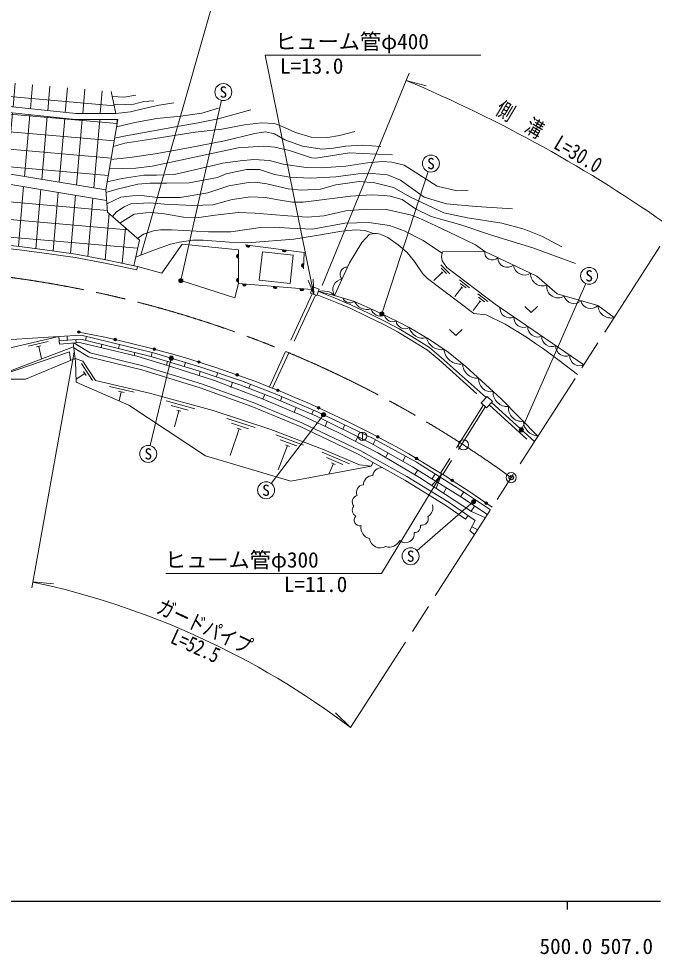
# Model space of a CAD drawing. Units: millimetres at full size, sheet at 1:1000; details may follow other scales. Extents: x 40000 to 680000, y 20000 to 380000.
# Drawn here: x 503286 to 578265, y 198715 to 309158 of the extents above; entities that cross this region are included whole.
import ezdxf
from ezdxf.enums import TextEntityAlignment as Align

# ---------------------------------------------------------------- set-up
doc = ezdxf.new("R2010")
doc.units = ezdxf.units.MM
doc.header["$LTSCALE"] = 1000
doc.header["$PDMODE"] = 32
doc.header["$PDSIZE"] = 500
doc.linetypes.add('CHAIN', pattern=[18.5, 12, -1.5, 3.5, -1.5])
doc.linetypes.add('DASHED', pattern=[7.5, 6, -1.5])
for name, color, linetype, lineweight in [('M-BGD', 7, 'Continuous', 13), ('M-BMK', 2, 'CHAIN', 13), ('M-BMK-SRVR', 3, 'Continuous', 13), ('M-STR-HTXT', 7, 'Continuous', 13), ('M-STR-STRC', 7, 'Continuous', 13), ('M-TTL-BAND', 7, 'Continuous', 25)]:
    doc.layers.add(name, color=color, linetype=linetype, lineweight=lineweight)
doc.layers.add('M-OTRS', color=6, linetype='Continuous')
doc.styles.add('ＭＳ ゴシック', font='')
doc.styles.get('ＭＳ ゴシック').set_extended_font_data('MS Gothic')
pattern_1 = [(85, (0, -0), (-2055.897, 179.868), []), (175, (0, -0), (-179.868, -2055.897), [])]

# ---------------------------------------------------------------- blocks, each defined once
blk = doc.blocks.new('open_arrow')
at = {"color": 0, "linetype": 'Continuous', "lineweight": -2}
blk.add_lwpolyline([(7.5, 1.25), (0, 0), (7.5, -1.25)], dxfattribs=at)

msp = doc.modelspace()

# ---------------------------------------------------------------- hatches: boundary and pattern name
at = {"layer": 'M-BGD'}
h = msp.add_hatch(dxfattribs=at)
h.set_pattern_fill('USER', color=256, style=0, pattern_type=2)
h.set_pattern_definition(pattern_1)
h.paths.add_polyline_path([(475034, 303932), (474230, 301055), (482590, 300239), (489116, 300158), (510022, 297954), (514728, 297951), (514193, 300562)])
h = msp.add_hatch(dxfattribs=at)
h.set_pattern_fill('USER', color=256, style=0, pattern_type=2)
h.set_pattern_definition(pattern_1)
h.paths.add_polyline_path([(514971, 297251), (509985, 297254), (489075, 299458), (482552, 299540), (473721, 300402), (468407, 297135), (467160, 294099), (478562, 293162), (490502, 292115), (496075, 291838), (513547, 288948)])
h = msp.add_hatch(dxfattribs=at)
h.set_pattern_fill('USER', color=256, style=0, pattern_type=2)
h.set_pattern_definition(pattern_1)
h.paths.add_polyline_path([(513645, 287715), (495947, 290642), (490419, 290918), (473993, 292334), (467367, 292414), (464146, 291505), (463596, 285633), (464452, 285585), (490610, 283352), (497917, 282807), (500866, 282541), (503376, 282284), (506079, 281918), (510029, 281358), (513379, 280718), (516857, 280000), (517518, 283019), (513756, 286309)])
for points in [[(530556, 282389, -0.4608), (530327, 282182, -0.4608), (530158, 282442)], [(534812, 281828, -0.4608), (534582, 281621, -0.4608), (534414, 281881)], [(529205, 280919, -0.4608), (528970, 281120, -0.4608), (529205, 281321)], [(536876, 279817, -0.4608), (536651, 280029, -0.4608), (536895, 280218)], [(529205, 278091, -0.4608), (528970, 278292, -0.4608), (529205, 278493)], [(530105, 277810, -0.4608), (529886, 277592, -0.4608), (529705, 277843)], [(533742, 277516, -0.4608), (533523, 277298, -0.4608), (533342, 277548)], [(536896, 277260, -0.4608), (536677, 277042, -0.4608), (536496, 277293)], [(510231, 272172, -1), (510531, 272172, -1)], [(514511, 271287, -1), (514811, 271287, -1)], [(519135, 270152, -1), (519435, 270152, -1)], [(524400, 268626, -1), (524700, 268626, -1)], [(528902, 267118, -1), (529202, 267118, -1)], [(533713, 265290, -1), (534013, 265290, -1)], [(538510, 263234, -1), (538810, 263234, -1)], [(545492, 259798, -1), (545792, 259798, -1)], [(550061, 257244, -1), (550361, 257244, -1)], [(554274, 254657, -1), (554574, 254657, -1)], [(558292, 251966, -1), (558592, 251966, -1)]]:
    msp.add_hatch(color=256, dxfattribs=at).paths.add_polyline_path(points)
at = {"layer": 'M-STR-HTXT'}
for points in [[(522622, 278367, -1), (522197, 278104, -0.41421), (522278, 278448, -0.41421)], [(546344, 274415, -0.41421), (546231, 274080, -0.41421), (545896, 274193, -1)], [(521072, 268953, -0.41421), (521158, 269296, -0.41421), (521501, 269210, -1)], [(539002, 262382, -0.41421), (539219, 262661, -0.41421), (539499, 262445, -1)], [(562820, 260726, -0.41421), (562675, 260403, -0.41421), (562352, 260549, -1)], [(556703, 252166, -1), (557201, 252126, -1)]]:
    msp.add_hatch(color=256, dxfattribs=at).paths.add_polyline_path(points)

# ---------------------------------------------------------------- linework, layer by layer
at = {"layer": 'M-BGD'}
for p, q in [((514728, 297951), (514193, 300562)), ((530556, 282389), (530158, 282442)), ((534812, 281828), (534414, 281881)), ((529205, 280919), (529205, 281321)), ((536876, 279817), (536895, 280218)), ((554145, 279051), (553092, 280119)), ((553742, 279075), (553110, 279716)), ((529205, 278091), (529205, 278493)), ((553234, 279206), (552272, 278258)), ((553307, 279131), (553160, 279281)), ((530105, 277810), (529705, 277843)), ((533742, 277516), (533342, 277548)), ((536896, 277260), (536496, 277293)), ((555559, 277431), (554743, 276355)), ((556483, 277407), (555288, 278314)), ((556081, 277374), (555364, 277918)), ((555643, 277367), (555476, 277494)), ((558631, 275777), (557436, 276684)), ((558229, 275743), (557512, 276287)), ((557707, 275800), (556891, 274725)), ((557791, 275737), (557624, 275864)), ((509014, 271221), (508988, 271702)), ((506740, 271042), (504404, 270493)), ((510036, 271294), (510067, 270912)), ((511162, 271195), (511271, 271645)), ((513009, 270329), (513103, 270714)), ((515044, 270233), (515158, 270701)), ((498554, 266158), (509762, 270443)), ((505913, 270539), (505368, 270411)), ((505641, 270475), (505984, 269015)), ((516899, 269395), (516986, 269752)), ((518927, 269272), (519045, 269757)), ((511987, 266435), (510675, 268445)), ((520739, 268258), (520845, 268693)), ((522796, 268098), (522942, 268576)), ((511080, 267276), (510061, 266611)), ((511233, 267042), (510927, 267511)), ((524561, 267029), (524708, 267511)), ((526606, 266875), (526751, 267354)), ((528309, 265606), (528503, 266240)), ((516913, 265074), (513992, 265760)), ((515725, 265045), (515043, 265205)), ((515384, 265125), (515129, 264039)), ((530440, 265532), (530615, 266001)), ((524060, 263117), (520685, 264044)), ((532103, 264268), (532304, 264806)), ((534159, 264056), (534334, 264525)), ((523290, 262955), (521265, 263511)), ((522182, 262886), (521661, 260987)), ((522418, 262821), (521946, 262951)), ((535789, 262704), (536031, 263266)), ((537873, 262487), (538071, 262946)), ((559069, 263858), (564121, 259232)), ((531168, 260882), (527845, 261981)), ((529280, 260748), (528232, 257577)), ((530390, 260760), (528397, 261419)), ((529513, 260671), (529048, 260825)), ((539429, 261043), (539681, 261628)), ((541518, 260714), (541763, 261213)), ((536877, 258815), (533600, 260046)), ((543031, 259255), (543309, 259822)), ((543843, 260364), (543843, 259364)), ((534985, 258757), (533912, 255900)), ((536095, 258725), (534129, 259463)), ((535215, 258671), (534756, 258843)), ((545092, 258916), (545367, 259478)), ((542297, 256606), (539079, 257983)), ((541512, 256551), (539581, 257377)), ((546570, 257362), (546870, 257906)), ((548610, 256919), (548934, 257507)), ((540405, 256633), (539881, 255406)), ((540631, 256536), (540180, 256729)), ((544850, 256322), (545096, 256763)), ((550025, 255337), (550357, 255893)), ((552053, 254834), (552405, 255424)), ((553388, 253167), (553750, 253774)), ((555411, 252734), (555787, 253300)), ((556668, 251012), (557075, 251624)), ((556291, 250508), (556009, 250095)), ((556723, 249178), (557433, 248827))]:
    msp.add_line(p, q, dxfattribs=at)
at = {"layer": 'M-BGD', "linetype": 'DASHED'}
for p, q in [((517208, 279519), (517313, 279905)), ((537909, 276672), (532855, 265692)), ((538284, 276532), (533228, 265544)), ((558116, 263584), (553060, 255520)), ((558337, 263371), (553314, 255361)), ((558792, 263569), (563901, 258891))]:
    msp.add_line(p, q, dxfattribs=at)
at = {"layer": 'M-BGD'}
for points in [[(514728, 297951), (510022, 297954), (489116, 300158), (482590, 300239), (474230, 301055)], [(514971, 297251), (509985, 297254), (489075, 299458), (482552, 299540), (473721, 300402)], [(517109, 300125), (515709, 299900), (514312, 299980)], [(519236, 299450), (518060, 299375), (516859, 299075), (515834, 299050), (514883, 299075), (514513, 298999)], [(530660, 298409), (526799, 297336), (524446, 296876), (521557, 296339), (518335, 295752), (515932, 295343), (514593, 295046)], [(521583, 299227), (519869, 298971), (518258, 298588), (516469, 298179), (514728, 297951)], [(526850, 298613), (524881, 298026), (522375, 297668), (519588, 297361), (517185, 296952), (514822, 296383)], [(516857, 280000), (517518, 283019), (513756, 286309), (513547, 288948), (514971, 297251)], [(542939, 295850), (541124, 295365), (539743, 295135), (537800, 295161), (535933, 295723), (534271, 296489), (533453, 296796), (531919, 296873), (529924, 296617), (527239, 296132), (524120, 295774), (519364, 295007), (515810, 294471), (514424, 294058)], [(545987, 294086), (543890, 294214), (541845, 294111), (540413, 293881), (539032, 293754), (536782, 294111), (534685, 294852), (533458, 295568), (532410, 295798), (531131, 295619), (527577, 294725), (523332, 293932), (519394, 293217), (516403, 292783), (514160, 292521)], [(467160, 294099), (478562, 293162), (490502, 292115), (496075, 291838), (513547, 288948)], [(547371, 293086), (543843, 293239), (542308, 293341), (540084, 292983), (538345, 292702), (537808, 292728), (535226, 293597), (533487, 293980), (532132, 294108), (529166, 293903), (522360, 292472), (519011, 291756), (517093, 291526), (513971, 291421)], [(464146, 291505), (467367, 292414), (473993, 292334), (490419, 290918), (495947, 290642), (513645, 287715)], [(556320, 288913), (554965, 288836), (552638, 289373), (548751, 291877), (547319, 292235), (546169, 292311), (544430, 292132), (541873, 291749), (538984, 291545), (537194, 291596), (534483, 291979), (532872, 292414), (531031, 292541), (529421, 292388), (527375, 292107), (523207, 291110), (521641, 290781), (519545, 290704), (518062, 290678), (515479, 290295), (513710, 289896)], [(561539, 286715), (557268, 286971), (553765, 287303), (551106, 288095), (548319, 290114), (546810, 290727), (544995, 290880), (543333, 290855), (540699, 290497), (537708, 290318), (535278, 290446), (533463, 290778), (531694, 291345), (530160, 291371), (527757, 290834), (526734, 290425), (523405, 289788), (520745, 289763), (518802, 289763), (517319, 289609), (514915, 289047), (513571, 288641)], [(567375, 282238), (565091, 283443), (562909, 284315), (560292, 285033), (556237, 285649), (553440, 286239), (549487, 288085), (547486, 289213), (545304, 289778), (543457, 289957), (540711, 289547), (538883, 289036), (536624, 288908), (535085, 289062), (532544, 289651), (531184, 289857), (530380, 289810), (528070, 289425), (525581, 288604), (522321, 288066), (519652, 288066), (517779, 288271), (516727, 288245), (515315, 288091), (513676, 287322)], [(568976, 280251), (563957, 282111), (558929, 283636), (555427, 284820), (551952, 285794), (550109, 286715), (548524, 287802), (547103, 288197), (546418, 288302), (544865, 288354), (542465, 288223), (536857, 287513), (535593, 287486), (533882, 287776), (532381, 288039), (530612, 288145), (528480, 287803), (526189, 287198), (523815, 287094), (520498, 287279), (518734, 287410), (516496, 287305), (515706, 286937), (514838, 286358), (514345, 285794)], [(558258, 281686), (557161, 282480), (554896, 283585), (552501, 284716), (550447, 285663), (549447, 286005), (546656, 286637), (544365, 286663), (541891, 286479), (539284, 285900), (537336, 285742), (535041, 285875), (531197, 286191), (529170, 286270), (526452, 285983), (524530, 285693), (522739, 285746), (520502, 286140), (518922, 286298), (518264, 286246), (516895, 286088), (515228, 285022)], [(464452, 285585), (490610, 283352), (497917, 282807), (500866, 282541), (503376, 282284), (506079, 281918), (510029, 281358), (513379, 280718), (517301, 279908), (520164, 279134), (522552, 282562), (529205, 281877), (529205, 277883), (537879, 277181)], [(517297, 283213), (518000, 283720), (519185, 284115), (520028, 284220), (521318, 284220), (525688, 283983), (528321, 284009), (531822, 284509), (533428, 284536), (535245, 284430), (537931, 284325), (541748, 285035), (544591, 285088), (547014, 284746), (548751, 284115), (550989, 282957), (552674, 281826), (553223, 281478)], [(517079, 281016), (519554, 281957), (521186, 282562), (522266, 282773), (523819, 283010), (525056, 283010), (528163, 282773), (530743, 282746), (535745, 283141), (538404, 283562), (541406, 284088), (543012, 284220), (544118, 284167), (545128, 283808)], [(540550, 276488), (542290, 280340), (543770, 282747), (544610, 283672), (545128, 283808), (545487, 283791), (545781, 283756), (546211, 283622), (546821, 283330), (548059, 282461), (549111, 281567), (549997, 280496), (550949, 279040), (551513, 278509), (556958, 274375), (558437, 274184), (560662, 273082), (561989, 272294), (563174, 271560), (564270, 270832), (565195, 270192), (567055, 268826), (569223, 267170)], [(536867, 279617), (536958, 281545), (529988, 282464)], [(569945, 268293), (559491, 275463), (553811, 279775), (553247, 280595), (553173, 281078), (553223, 281478), (553274, 281648), (558258, 281686), (564417, 278749), (566795, 276664), (571615, 275285), (573532, 273875)], [(508019, 271650), (498737, 269470), (492601, 271485), (484084, 272142), (466650, 274452), (463138, 275336), (450102, 276704), (444423, 277557), (435282, 278586), (435070, 276812)], [(522410, 278236), (528800, 276210), (529205, 277883)], [(509930, 269061), (504089, 266612), (502181, 266612), (497996, 265144), (494047, 268414), (492689, 269011), (489535, 269305), (487003, 268405), (480645, 267953), (476185, 266810), (474179, 269569), (470579, 268238), (466131, 268048), (461787, 270148), (454743, 270177), (434967, 268797), (430973, 269351), (432519, 276596)], [(538642, 276936), (540797, 276079), (542456, 275390), (544554, 274380), (546604, 273383), (548187, 272545), (549669, 271649), (551728, 270356), (553141, 269173), (558436, 264425)], [(538642, 276936), (540550, 276488), (542899, 275777), (545548, 274580), (548113, 273341), (549352, 272695), (551733, 271303), (553948, 269784), (556025, 268095), (560190, 264272), (564541, 259887)], [(508019, 271650), (499290, 271084), (462916, 275800)], [(562988, 275174), (563738, 274474), (564488, 275174)], [(508019, 271650), (510666, 271792), (519178, 269725), (524753, 268024), (529553, 266415), (533550, 264857), (538629, 262710), (545188, 259577), (550203, 256806), (555752, 253323), (558943, 251177)], [(554105, 272462), (554855, 271762), (555605, 272462)], [(508019, 271650), (508101, 270752), (510449, 270943), (517210, 269321), (521363, 268071), (526392, 266433), (532121, 264262), (536688, 262322), (540876, 260368), (545635, 257910), (550571, 255017), (556688, 250999), (558336, 250232)], [(508046, 271151), (510598, 271334), (519045, 269242), (524600, 267548), (529382, 265945), (533362, 264393), (538424, 262254), (544826, 259067), (549752, 256271), (555333, 252785), (558584, 250618)], [(509709, 270883), (509975, 268692), (510075, 266265), (516271, 263536), (525314, 257555), (535394, 254579), (544850, 256322), (543470, 256496), (539111, 258361), (533016, 260650), (526223, 262896), (518713, 264959), (512329, 266459), (510835, 268749), (509930, 269061)], [(509781, 270889), (511700, 269723), (517940, 268176), (524833, 266049), (530952, 263864), (536704, 261461), (543570, 258186), (549088, 255111), (553948, 252111), (557125, 249937), (556486, 248730), (557059, 248246)], [(498554, 266158), (509257, 269837), (509411, 268843)], [(509779, 270305), (511505, 269256), (517806, 267694), (524675, 265574), (530771, 263397), (536500, 261005), (543340, 257741), (548835, 254680), (553675, 251692), (556009, 250095)]]:
    msp.add_lwpolyline(points, dxfattribs=at)
at = {"layer": 'M-BGD', "linetype": 'DASHED'}
for points in [[(464429, 285185), (490578, 282954), (497884, 282408), (500828, 282143), (503329, 281887), (506024, 281522), (509964, 280963), (513301, 280325), (517208, 279519)], [(538502, 276561), (540647, 275709), (542293, 275025), (544380, 274020), (546423, 273026), (547989, 272197), (549459, 271308), (551492, 270031), (552879, 268870), (558158, 264137)]]:
    msp.add_lwpolyline(points, dxfattribs=at)
at = {"layer": 'M-BGD'}
for points in [[(535662, 281238), (535293, 277905), (531659, 278308), (532027, 281629)], [(537716, 276744), (538465, 276464), (538746, 277213), (537996, 277493)], [(557861, 263829), (558474, 263239), (559167, 263959), (558555, 264549)]]:
    msp.add_lwpolyline(points, close=True, dxfattribs=at)
for centre, radius in [((510381, 272172), 150), ((514661, 271287), 150), ((519285, 270152), 150), ((524550, 268626), 150), ((529052, 267118), 150), ((533863, 265290), 150), ((538660, 263234), 150), ((543843, 259864), 500), ((545642, 259798), 150), ((550211, 257244), 150), ((554424, 254657), 150), ((558442, 251966), 150)]:
    msp.add_circle(centre, radius, dxfattribs=at)
for centre, radius, start, end in [((530353, 282384), 203, 163.53003, 1.45342), ((534609, 281823), 203, 163.53003, 1.45342), ((559155, 281574), 904, 172.89724, 315.71738), ((529174, 281120), 203, 81.03831, 278.96169), ((560939, 280943), 1137, 179.66936, 309.34208), ((536854, 280019), 203, 78.33872, 276.26211), ((542051, 278991), 855, 88.9659, 222.43825), ((562971, 280216), 1321, 186.62359, 302.38785), ((529174, 278292), 203, 81.03831, 278.96169), ((541594, 277176), 1250, 97.98476, 213.41939), ((565097, 279033), 1420, 177.25763, 290.96986), ((529902, 277795), 203, 166.40975, 4.33314), ((533540, 277500), 203, 166.40975, 4.33314), ((536694, 277245), 203, 166.40975, 4.33314), ((566910, 277523), 1318, 171.9919, 303.43645), ((539217, 275094), 1929, 46.25377, 107.33704), ((542372, 276543), 930, 201.76578, 304.54423), ((568810, 276771), 1224, 196.48537, 311.59082), ((544365, 276455), 1615, 204.8194, 286.56179), ((561206, 275001), 1160, 176.03946, 295.06908), ((570772, 276106), 1176, 192.29498, 315.78124), ((573137, 275346), 1523, 182.29087, 285.03048), ((545987, 275282), 1221, 197.91007, 291.84142), ((547389, 274359), 970, 192.53109, 295.91609), ((562856, 273870), 1160, 176.03946, 295.06908), ((548834, 273580), 1025, 185.21636, 300.34038), ((564505, 272738), 1160, 176.03946, 295.06908), ((487389, 150222), 124099, 54.67961, 79.3233), ((550972, 273125), 1677, 194.87578, 284.5148), ((553162, 271903), 1815, 192.74797, 279.69042), ((566154, 271607), 1160, 176.03946, 295.06908), ((555366, 270288), 1906, 185.24022, 278.47939), ((567804, 270476), 1160, 176.03946, 295.06908), ((557421, 268486), 1776, 182.68063, 273.54012), ((569453, 269345), 1160, 176.03946, 295.06908), ((559049, 266642), 1519, 177.32711, 277.57876), ((560952, 265070), 1704, 177.79739, 274.44346), ((562620, 263174), 1548, 172.69955, 276.85742), ((564693, 261775), 1894, 184.15268, 265.40429), ((545117, 254075), 1170, 92.61021, 177.5499), ((546132, 255093), 1078, 88.63839, 171.98363), ((543996, 253250), 876, 93.16459, 204.95286), ((543438, 252113), 802, 107.08005, 219.21022), ((543349, 251126), 718, 137.97713, 245.47664), ((550945, 251428), 1203, 301.25372, 17.38304), ((543561, 249991), 702, 136.63128, 278.80876), ((550819, 250146), 792, 259.80694, 18.71335), ((544976, 249091), 1324, 170.99733, 256.64645), ((548916, 248342), 1046, 229.22874, 9.18567), ((550007, 249198), 692, 265.14339, 13.99235), ((545946, 247966), 1286, 187.31279, 299.36017), ((547003, 248143), 1366, 251.82908, 334.25763)]:
    msp.add_arc(centre, radius, start, end, dxfattribs=at)
at = {"layer": 'M-BMK'}
msp.add_line((542424, 225476), (580338, 284464), dxfattribs=at)
msp.add_arc((485031, 149773), 130000, 54.02874, 83.52526, dxfattribs=at)
at = {"layer": 'M-BMK-SRVR'}
for centre in [(555749, 258856), (561390, 254984)]:
    msp.add_circle(centre, 600, dxfattribs=at)
at = {"layer": 'M-OTRS'}
msp.add_point((561390, 254984), dxfattribs=at)
at = {"layer": 'M-STR-HTXT'}
for p, q in [((517701, 281253), (526031, 310494)), ((539087, 277663), (549364, 302743)), ((549004, 301867), (551373, 301220)), ((522410, 278236), (527205, 299523)), ((546120, 274304), (551609, 291108)), ((562586, 260637), (570177, 277891)), ((509842, 269787), (504819, 241974)), ((521286, 269081), (518800, 258759)), ((539251, 262413), (533069, 254288)), ((556952, 252146), (550277, 246362)), ((504944, 242663), (507389, 242450)), ((542424, 225476), (540675, 227199))]:
    msp.add_line(p, q, dxfattribs=at)
for points in [[(538091, 276604), (532371, 304850), (557784, 304850)], [(553213, 255425), (546067, 243659), (520655, 243659)]]:
    msp.add_lwpolyline(points, dxfattribs=at)
for centre in [(522410, 278236), (546120, 274304), (521286, 269081), (539251, 262413), (562586, 260637), (556952, 252146)]:
    msp.add_circle(centre, 250, dxfattribs=at)
for radius, start, end in [(165000, 54.71666, 67.18731), (95000, 52.83275, 77.90039)]:
    msp.add_arc((485031, 149773), radius, start, end, dxfattribs=at)
at = {"layer": 'M-STR-STRC'}
for centre in [(527425, 300498), (551919, 292059), (570580, 278806), (518566, 257787), (532463, 253492), (549521, 245707)]:
    msp.add_circle(centre, 1000, dxfattribs=at)
at = {"layer": 'M-TTL-BAND'}
for p, q in [((40000, 205000), (579000, 205000)), ((568000, 205000), (568000, 204000))]:
    msp.add_line(p, q, dxfattribs=at)

# ---------------------------------------------------------------- block references
at = {"layer": 'M-STR-HTXT', "xscale": 240, "yscale": 240}
for p, rotation in [((538091, 276604), 101.4), ((553213, 255425), 238.7)]:
    msp.add_blockref('open_arrow', p, dxfattribs=dict(at, rotation=rotation))

# ---------------------------------------------------------------- texts
at = {"layer": 'M-STR-HTXT', "style": 'ＭＳ ゴシック'}
msp.add_text('ヒューム管φ400', height=1833, dxfattribs=at).set_placement((533536, 305004), align=Align.BOTTOM_LEFT)
msp.add_text('L=13.0', height=1833, dxfattribs=at).set_placement((534106, 304499), align=Align.TOP_LEFT)
at = {"layer": 'M-STR-HTXT', "style": 'ＭＳ ゴシック', "width": 0.8}
for s, rotation, p in [('側\u3000溝\u3000L=30.0', 329.346, (565119, 293974)), ('ガードパイプ', 335.165, (524606, 236081))]:
    msp.add_text(s, height=1833, rotation=rotation, dxfattribs=at).set_placement(p, align=Align.BOTTOM_CENTER)
at = {"layer": 'M-STR-HTXT', "style": 'ＭＳ ゴシック'}
msp.add_text('ヒューム管φ300', height=1833, dxfattribs=at).set_placement((538670, 243812), align=Align.BOTTOM_RIGHT)
msp.add_text('L=11.0', height=1833, dxfattribs=at).set_placement((542045, 243307), align=Align.TOP_RIGHT)
at = {"layer": 'M-STR-HTXT', "style": 'ＭＳ ゴシック', "width": 0.8}
msp.add_text('L=52.5', height=1833, rotation=335.491, dxfattribs=at).set_placement((524538, 235949), align=Align.TOP_CENTER)
at = {"layer": 'M-STR-STRC', "style": 'ＭＳ ゴシック'}
for p in [(527425, 300498), (551919, 292059), (570580, 278806), (518566, 257787), (532463, 253492), (549521, 245707)]:
    msp.add_text('S', height=1320, dxfattribs=at).set_placement(p, align=Align.MIDDLE_CENTER)
at = {"layer": 'M-TTL-BAND', "style": 'ＭＳ ゴシック'}
for s, p in [('500.0', (567844, 198195)), ('507.0', (575000, 198195))]:
    msp.add_text(s, height=1833, dxfattribs=at).set_placement(p, align=Align.BOTTOM_CENTER)

doc.saveas('drawing.dxf')
